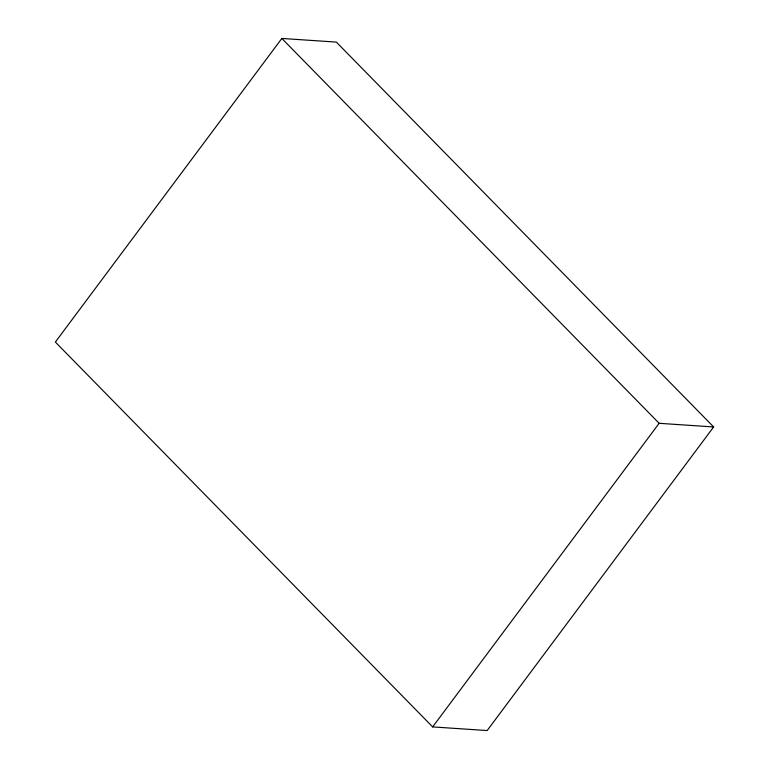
<?xml version="1.0" encoding="UTF-8"?>
<svg xmlns="http://www.w3.org/2000/svg" width="769" height="769" viewBox="0 0 769 769"><rect width="100%" height="100%" fill="white"/><g stroke="black" fill="none" stroke-linecap="round" stroke-linejoin="round"><path stroke-width="1.15" d="M281.839 38.45L55.358 342.051L432.659 726.907L487.162 730.55L713.642 426.949L336.341 42.093L281.839 38.45L659.139 423.306L713.642 426.949M432.659 726.907L659.139 423.306"/></g></svg>
